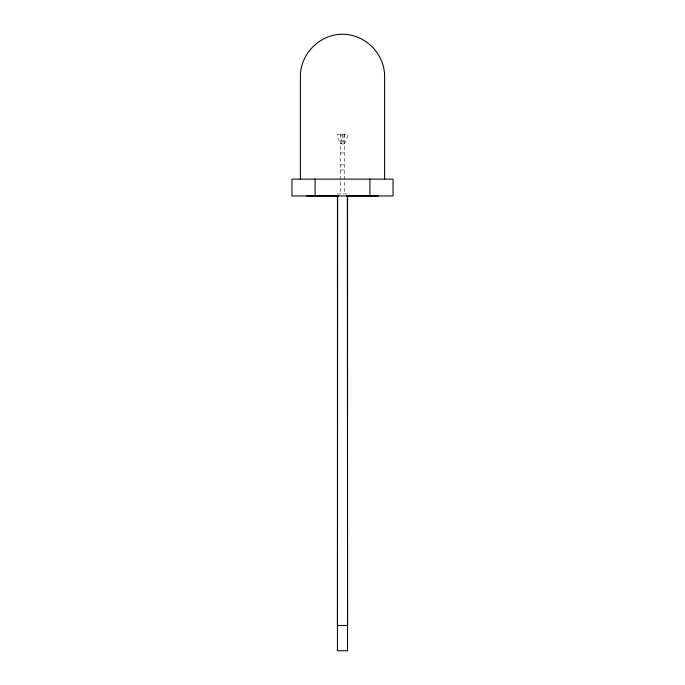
<?xml version="1.0" encoding="UTF-8"?>
<svg xmlns="http://www.w3.org/2000/svg" width="685" height="685" viewBox="0 0 685 685"><rect width="100%" height="100%" fill="white"/><g stroke="black" fill="none" stroke-linecap="round" stroke-linejoin="round"><path stroke-width="0.51" stroke-dasharray="3.42 2.57" d="M344.161 134.217L343.519 142.24M344.161 143.644L346.67 140.048L347.629 134.217L337.594 134.217L337.833 137.283L339.657 142.24L341.061 143.644L342.611 144.133L344.161 143.644L343.091 143.644M341.061 143.644L342.132 143.644M340.479 152.986L344.743 152.986M340.479 164.931L344.743 164.931M340.479 170.051L344.743 170.051M337.448 193.932L347.552 193.932M341.704 142.24L341.061 134.217M344.743 134.217L344.743 193.932M342.611 134.217L342.611 142.24M340.479 134.217L340.479 193.932"/><path stroke-width="1.03" d="M337.654 195.679L337.448 625.482L347.552 625.482L347.346 195.679M306.769 195.953L378.231 195.953M338.476 195.953L291.964 195.953L291.964 179.11L393.036 179.11L393.036 195.953L346.524 195.953M384.61 179.11L384.61 76.36C384.756 53.824 365.036 34.113 342.5 34.25C319.964 34.113 300.244 53.824 300.39 76.36L300.39 179.11M369.917 179.11L369.917 195.619M347.552 196.073L347.552 650.75L337.448 650.75L337.448 196.073M315.083 179.11L315.083 195.619"/></g></svg>
